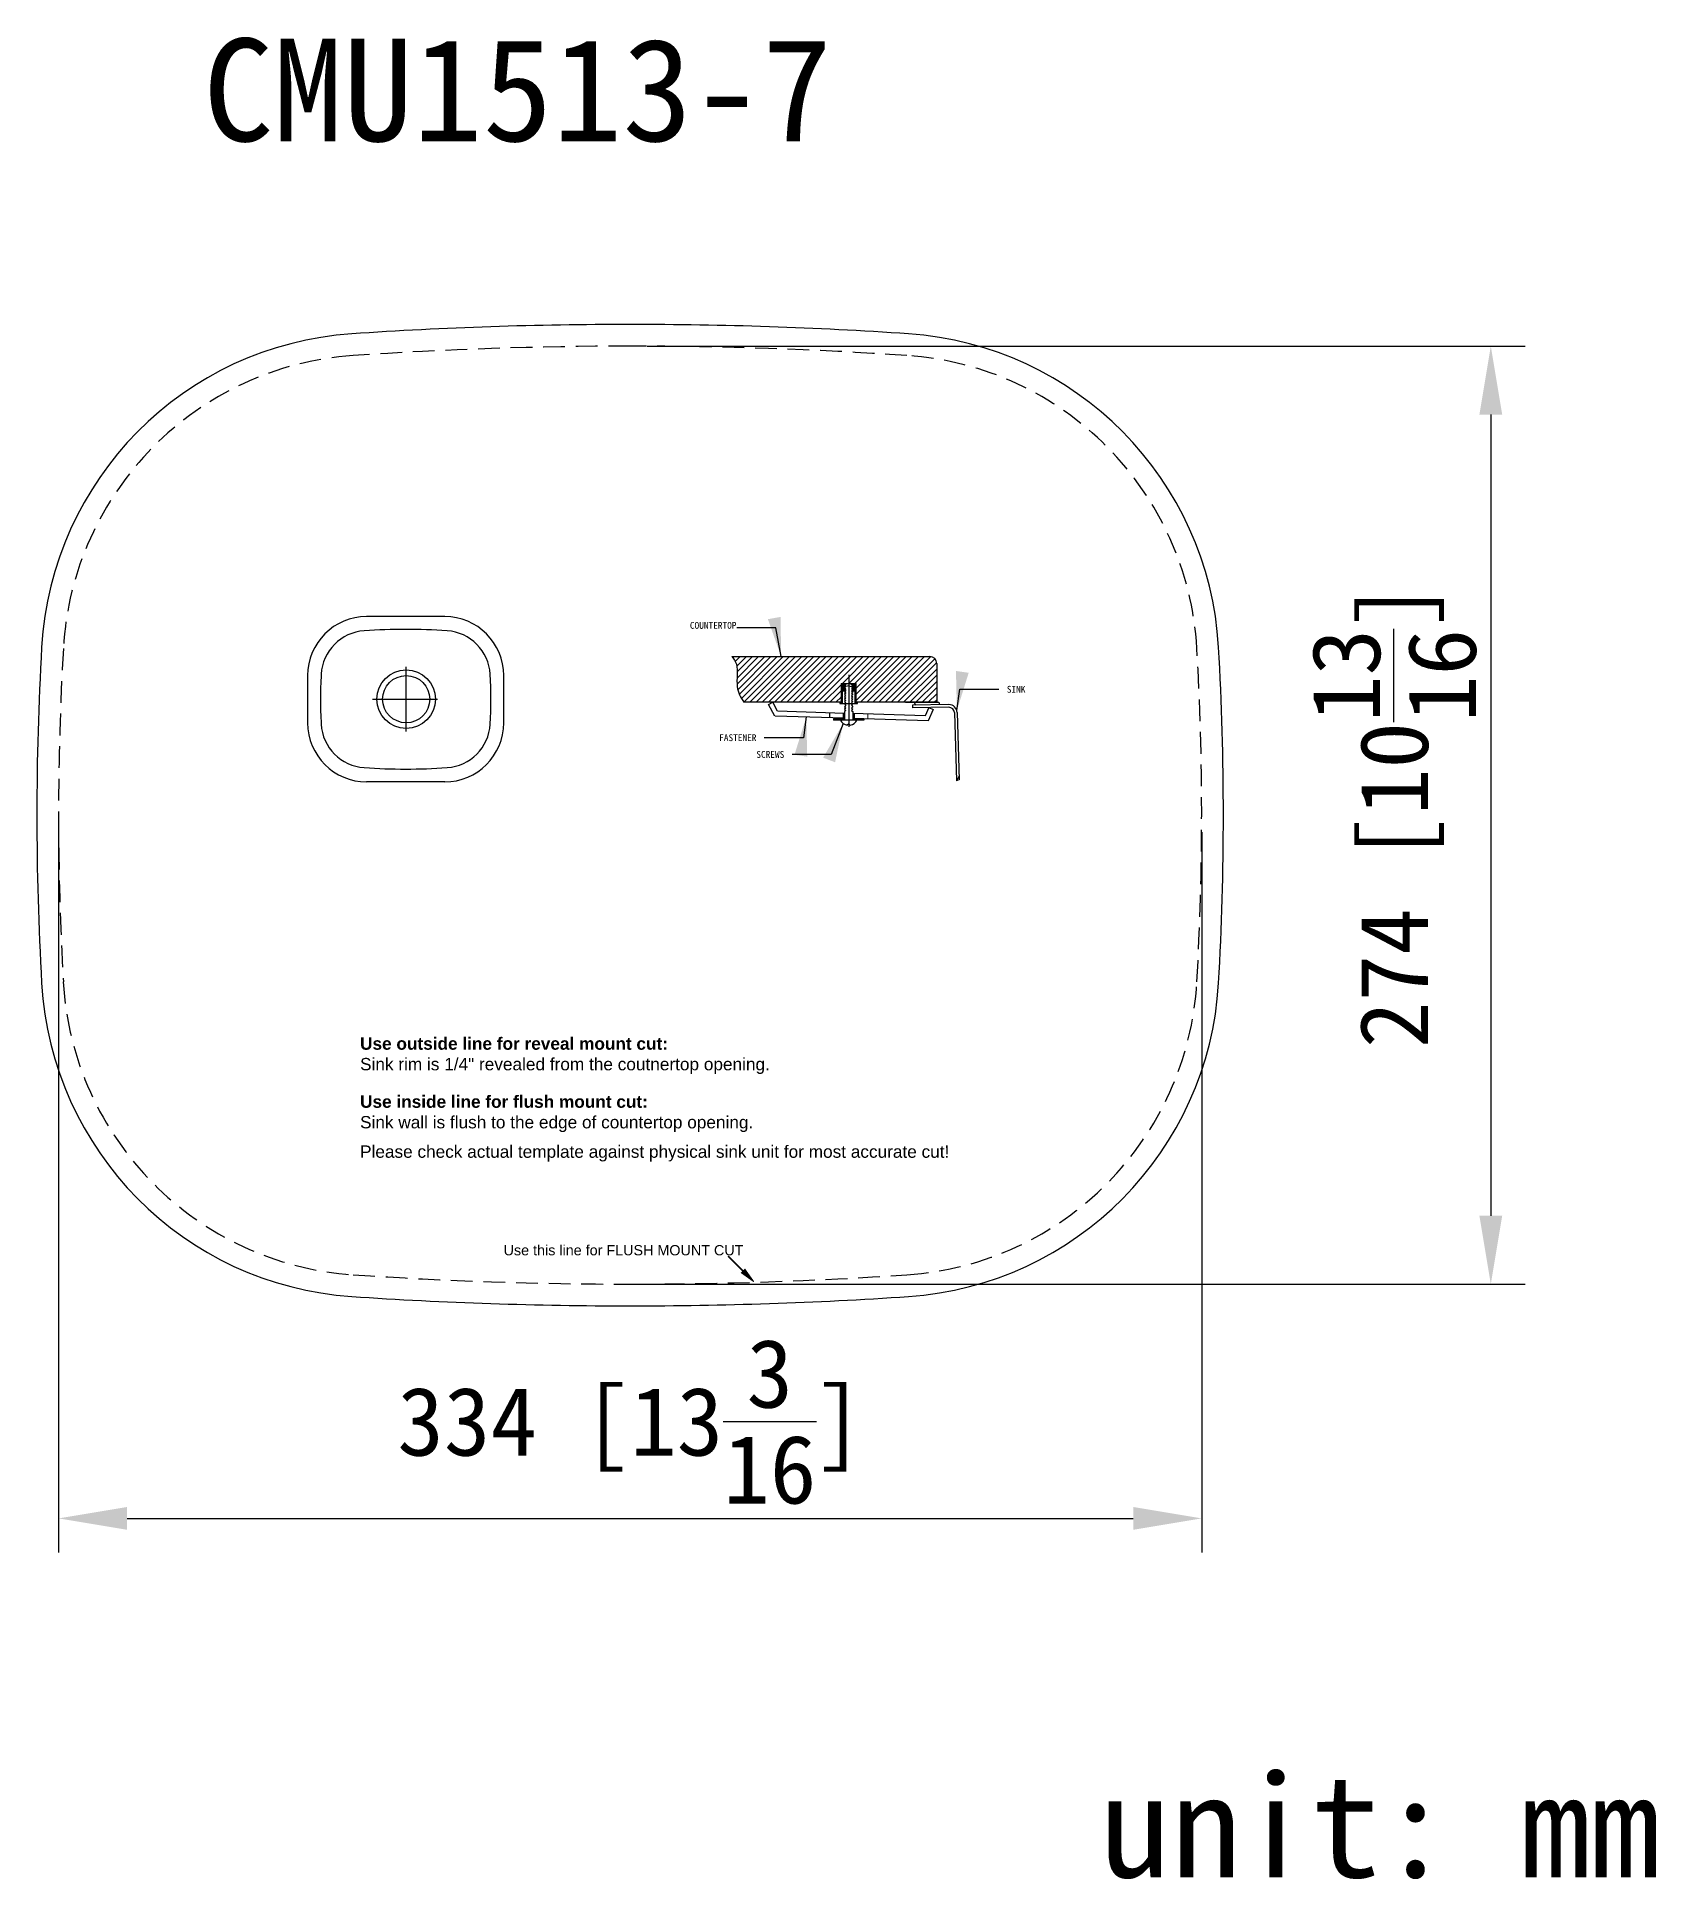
# Model space of a CAD drawing. Extents: x 8870 to 9343, y 840 to 1378.
import ezdxf

# ---------------------------------------------------------------- set-up
doc = ezdxf.new("R2010")
doc.units = 0
doc.header["$LTSCALE"] = 25.4
doc.linetypes.add('CENTER2', pattern=[1.125, 0.75, -0.125, 0.125, -0.125])
doc.linetypes.add('DASHED2', pattern=[0.375, 0.25, -0.125])
doc.layers.get('0').update_dxf_attribs({"color": 5, "linetype": 'CONTINUOUS'})
doc.layers.get('DEFPOINTS').update_dxf_attribs({"linetype": 'CONTINUOUS'})
for name, color, linetype in [('CENTER', 1, 'CENTER2'), ('DESHED', 190, 'DASHED2'), ('DIM', 1, 'CONTINUOUS')]:
    doc.layers.add(name, color=color, linetype=linetype)
doc.dimstyles.new('B', dxfattribs={"dimscale": 7.62, "dimtxt": 1.5, "dimasz": 1.5, "dimexe": 1, "dimexo": 0.3125, "dimgap": 0.3, "dimtad": 1, "dimdec": 1, "dimzin": 0, "dimdsep": 46, "dimtxsty": 'STANDARD', "dimcen": 0.045, "dimadec": 0, "dimazin": 0, "dimtfac": 1, "dimtdec": 4, "dimtofl": 0, "dimtmove": 0, "dimatfit": 2, "dimfxl": 1, "dimtolj": 1, "dimtzin": 0, "dimarcsym": 0})
doc.dimstyles.get("Standard").update_dxf_attribs({"dimtxt": 0.18, "dimasz": 0.18, "dimexe": 0.18, "dimexo": 0.0625, "dimgap": 0.09, "dimtad": 0, "dimtih": 1, "dimtoh": 1, "dimdec": 4, "dimzin": 0, "dimdsep": 46, "dimtxsty": 'STANDARD', "dimcen": 0.09, "dimadec": 0, "dimazin": 0, "dimtfac": 1, "dimtdec": 4, "dimtofl": 0, "dimtmove": 0, "dimatfit": 3, "dimfxl": 1, "dimtolj": 1, "dimtzin": 0, "dimarcsym": 0})

# ---------------------------------------------------------------- blocks, each defined once
blk = doc.blocks.new('*D87')
at = {"color": 0, "lineweight": -2}
for p, q in [((9048.46, 1287.47), (9304.94, 1287.47)), ((9294.94, 1267.47), (9294.94, 1033.47)), ((9048.46, 1013.47), (9304.94, 1013.47))]:
    blk.add_line(p, q, dxfattribs=at)
at = {"color": 0}
for points in [[(9291.61, 1267.47), (9298.27, 1267.47), (9294.94, 1287.47)], [(9291.61, 1033.47), (9298.27, 1033.47), (9294.94, 1013.47)]]:
    blk.add_solid(points, dxfattribs=at)
at = {"layer": 'DEFPOINTS', "color": 0}
for p in [(9043.46, 1287.47), (9043.46, 1013.47), (9294.94, 1013.47)]:
    blk.add_point(p, dxfattribs=at)
at = {"color": 0, "insert": (9266.61, 1150.47), "char_height": 20, "attachment_point": 5, "rotation": 90}
blk.add_mtext('\\A1;274 [10{\\H1.000000x;\\S13/16;}]', dxfattribs=at)
blk = doc.blocks.new('*D88')
at = {"color": 0, "lineweight": -2}
for p, q in [((8876.46, 1145.47), (8876.46, 935.04)), ((9210.46, 1145.47), (9210.46, 935.04)), ((8896.46, 945.04), (9190.46, 945.04))]:
    blk.add_line(p, q, dxfattribs=at)
at = {"color": 0}
for points in [[(8896.46, 948.37), (8896.46, 941.71), (8876.46, 945.04)], [(9190.46, 948.37), (9190.46, 941.71), (9210.46, 945.04)]]:
    blk.add_solid(points, dxfattribs=at)
at = {"layer": 'DEFPOINTS', "color": 0}
for p in [(8876.46, 1150.47), (9210.46, 1150.47), (9210.46, 945.04)]:
    blk.add_point(p, dxfattribs=at)
at = {"color": 0, "insert": (9043.46, 973.37), "char_height": 20, "attachment_point": 5}
blk.add_mtext('\\A1;334 [13{\\H1.000000x;\\S3/16;}]', dxfattribs=at)

msp = doc.modelspace()

# ---------------------------------------------------------------- hatches: boundary and pattern name
at = {"linetype": 'ByBlock'}
h = msp.add_hatch(dxfattribs=at)
h.set_pattern_fill('ANSI31', color=1, scale=0.4, style=0)
h.set_pattern_definition([(45, (8849.1765, 1169.7154), (-0.8980256, 0.8980256), [])])
edge = h.paths.add_edge_path()
edge.add_spline(control_points=[(9073.14, 1196.8), (9073.78, 1196.14), (9075.35, 1193.76), (9074.02, 1188.27), (9075.72, 1184.86), (9076.72, 1183.47)], knot_values=[168.189031, 168.189031, 168.189031, 168.189031, 240.397049, 404.438544, 531.209788, 531.209788, 531.209788, 531.209788], degree=3, periodic=0)
edge.add_line((9076.72, 1183.47), (9105.12, 1183.47))
edge.add_line((9105.12, 1183.47), (9105.12, 1188.98))
edge.add_line((9105.12, 1188.98), (9109.52, 1188.98))
edge.add_line((9109.52, 1188.98), (9109.52, 1183.47))
edge.add_line((9109.52, 1183.47), (9133.03, 1183.47))
edge.add_line((9133.03, 1183.47), (9133.03, 1194.8))
edge.add_arc((9131.03, 1194.8), 2, 0, 90)
edge.add_line((9131.03, 1196.8), (9073.14, 1196.8))
at = {"layer": 'DESHED', "linetype": 'ByBlock'}
h = msp.add_hatch(dxfattribs=at)
h.set_pattern_fill('ANSI31', color=256, scale=0.08, style=0)
h.set_pattern_definition([(45, (8849.17646, 1169.7154), (-0.17960512, 0.17960512), [])])
h.paths.add_polyline_path([(9109.52, 1188.98), (9108.14, 1188.98), (9108.14, 1188.58), (9109.12, 1188.58), (9109.12, 1183.07), (9109.13, 1183.07), (9109.92, 1183.07), (9109.92, 1183.47), (9109.52, 1183.47)])
h.paths.add_polyline_path([(9106.49, 1188.98), (9105.12, 1188.98), (9105.12, 1183.47), (9104.72, 1183.47), (9104.72, 1183.07), (9105.52, 1183.07), (9105.52, 1188.58), (9106.49, 1188.58)])
h = msp.add_hatch(dxfattribs=at)
h.set_pattern_fill('ANSI31', color=256, scale=0.04, angle=270, style=0)
h.set_pattern_definition([(315, (8849.17646, 1169.7154), (0.08980256, 0.08980256), [])])
h.paths.add_polyline_path([(9106.42, 1187.7), (9106.12, 1187.91), (9106.4, 1188.14), (9106.12, 1188.36), (9106.41, 1188.58), (9105.52, 1188.58), (9105.52, 1186.81), (9106.37, 1186.81), (9106.45, 1186.86), (9106.12, 1187.07), (9106.44, 1187.23), (9106.12, 1187.51)])
h.paths.add_polyline_path([(9109.12, 1188.58), (9108.22, 1188.58), (9108.52, 1188.36), (9108.23, 1188.14), (9108.5, 1187.92), (9108.52, 1187.91), (9108.22, 1187.7), (9108.52, 1187.51), (9108.19, 1187.23), (9108.52, 1187.07), (9108.18, 1186.86), (9108.26, 1186.81), (9109.12, 1186.81)])

# ---------------------------------------------------------------- linework, layer by layer
for p, q in [((8989.28, 1208.49), (8966.48, 1208.49)), ((8949.23, 1191.24), (8949.23, 1177.44)), ((9006.53, 1177.44), (9006.53, 1191.24)), ((8989.28, 1160.19), (8966.48, 1160.19))]:
    msp.add_line(p, q)
at = {"linetype": 'ByBlock'}
for p in [(9105.12, 1188.98), (9109.52, 1183.47)]:
    msp.add_line(p, (9109.52, 1188.98), dxfattribs=at)
at = {"const_width": 0.488}
msp.add_lwpolyline([(9072.12, 1021.67), (9076.43, 1017.36)], dxfattribs=at)
msp.add_lwpolyline([(9076.4, 1017.39, 1.81, 0.301, 0), (9079.59, 1014.19, 0.301, 0.301, 0)], format="xyseb")
for radius in [8.55, 6.9]:
    msp.add_circle((8978.03, 1184.34), radius)
for centre, radius, start, end in [((9043.46, 86.47), 1207.35, 90, 93.86162), ((9043.46, 86.47), 1207.35, 86.13838, 90), ((8968.7, 1193.95), 97.35, 93.8616, 176.7203), ((9118.21, 1193.95), 97.35, 3.2797, 86.1384), ((8966.48, 1191.24), 17.25, 90, 180), ((8989.28, 1191.24), 17.25, 0, 90), ((8966.67, 1190.86), 13.5, 93.8616, 176.7203), ((8977.88, 1024.74), 180, 90, 93.8616), ((8977.88, 1024.74), 180, 86.1384, 90), ((8989.09, 1190.86), 13.5, 3.2797, 86.1384), ((9727.46, 1150.47), 857.35, 176.7203, 180), ((8359.46, 1150.47), 857.35, 356.7203, 3.2797), ((9080.48, 1184.34), 127.5, 176.7203, 180), ((8875.28, 1184.34), 127.5, 356.7203, 3.2797), ((9080.48, 1184.34), 127.5, 180, 183.2797), ((8966.48, 1177.44), 17.25, 180, 270), ((8966.67, 1177.82), 13.5, 183.2797, 266.1384), ((8989.28, 1177.44), 17.25, 270, 0), ((8989.09, 1177.82), 13.5, 273.8616, 356.7203), ((8977.88, 1343.94), 180, 266.1384, 270), ((8977.88, 1343.94), 180, 270, 273.8616), ((9727.46, 1150.47), 857.35, 180, 183.2797), ((8968.7, 1106.99), 97.35, 183.2797, 266.1384), ((9118.21, 1106.99), 97.35, 273.8616, 356.7203), ((9043.46, 2214.47), 1207.35, 266.13838, 270), ((9043.46, 2214.47), 1207.35, 270, 273.86162)]:
    msp.add_arc(centre, radius, start, end)
at = {"layer": 'CENTER'}
for p, q in [((8978, 1174.87), (8978, 1193.81)), ((8968.17, 1184.34), (8987.83, 1184.34))]:
    msp.add_line(p, q, dxfattribs=at)
at = {"layer": 'DESHED', "color": 1, "linetype": 'ByBlock'}
for p, q in [((9105.12, 1188.98), (9106.61, 1188.98)), ((9105.52, 1188.58), (9106.49, 1188.58)), ((9105.52, 1186.81), (9106.37, 1186.81)), ((9106.41, 1188.58), (9106.12, 1188.36)), ((9106.12, 1188.36), (9106.4, 1188.14)), ((9107.32, 1188.27), (9106.12, 1187.91)), ((9106.4, 1188.14), (9106.12, 1187.91)), ((9106.12, 1187.91), (9106.42, 1187.7)), ((9106.42, 1187.7), (9106.12, 1187.51)), ((9106.12, 1187.51), (9106.44, 1187.23)), ((9106.44, 1187.23), (9106.12, 1187.07)), ((9106.12, 1187.07), (9106.45, 1186.86)), ((9106.45, 1186.86), (9106.12, 1186.64)), ((9106.12, 1186.64), (9106.47, 1186.38)), ((9106.47, 1186.38), (9106.12, 1186.16)), ((9106.12, 1186.16), (9106.45, 1185.87)), ((9106.45, 1185.87), (9106.12, 1185.67)), ((9106.12, 1185.67), (9106.44, 1185.33)), ((9106.44, 1185.33), (9106.12, 1185.08)), ((9106.12, 1185.08), (9106.45, 1184.65)), ((9106.45, 1184.65), (9106.12, 1184.36)), ((9106.12, 1184.36), (9106.5, 1183.93)), ((9106.49, 1188.58), (9106.49, 1188.98)), ((9106.61, 1188.98), (9109.52, 1188.98)), ((9107.32, 1188.27), (9108.52, 1187.91)), ((9108.14, 1188.58), (9108.14, 1188.98)), ((9108.14, 1188.58), (9109.12, 1188.58)), ((9108.52, 1184.36), (9108.14, 1183.93)), ((9108.52, 1186.64), (9108.17, 1186.38)), ((9108.17, 1186.38), (9108.52, 1186.16)), ((9108.52, 1187.07), (9108.18, 1186.86)), ((9108.18, 1186.86), (9108.52, 1186.64)), ((9108.52, 1186.16), (9108.18, 1185.87)), ((9108.18, 1185.87), (9108.52, 1185.67)), ((9108.52, 1187.51), (9108.19, 1187.23)), ((9108.19, 1187.23), (9108.52, 1187.07)), ((9108.52, 1185.67), (9108.19, 1185.33)), ((9108.19, 1185.33), (9108.52, 1185.08)), ((9108.52, 1185.08), (9108.19, 1184.65)), ((9108.19, 1184.65), (9108.52, 1184.36)), ((9108.22, 1188.58), (9108.52, 1188.36)), ((9108.52, 1187.91), (9108.22, 1187.7)), ((9108.22, 1187.7), (9108.52, 1187.51)), ((9108.52, 1188.36), (9108.23, 1188.14)), ((9108.23, 1188.14), (9108.5, 1187.92)), ((9108.26, 1186.81), (9109.12, 1186.81)), ((9104.72, 1183.47), (9105.12, 1183.47)), ((9104.72, 1183.07), (9105.5, 1183.07)), ((9105.52, 1183.07), (9109.13, 1183.07)), ((9106.5, 1183.93), (9106.12, 1183.69)), ((9106.12, 1183.69), (9106.5, 1183.29)), ((9106.5, 1183.29), (9106.12, 1182.95)), ((9106.12, 1182.95), (9106.5, 1182.58)), ((9106.5, 1182.58), (9106.12, 1182.15)), ((9106.12, 1182.15), (9106.5, 1181.75)), ((9106.5, 1181.75), (9106.12, 1181.4)), ((9106.12, 1181.4), (9106.5, 1181.04)), ((9106.5, 1181.04), (9106.12, 1180.77)), ((9108.14, 1183.93), (9108.52, 1183.69)), ((9108.52, 1183.69), (9108.14, 1183.29)), ((9108.14, 1183.29), (9108.52, 1182.95)), ((9108.52, 1182.95), (9108.14, 1182.58)), ((9108.14, 1182.58), (9108.52, 1182.15)), ((9108.52, 1182.15), (9108.14, 1181.75)), ((9108.14, 1181.75), (9108.52, 1181.4)), ((9108.52, 1181.4), (9108.14, 1181.04)), ((9108.14, 1181.04), (9108.52, 1180.77)), ((9109.13, 1183.07), (9109.92, 1183.07)), ((9109.52, 1183.47), (9109.92, 1183.47))]:
    msp.add_line(p, q, dxfattribs=at)
at = {"layer": 'DESHED', "color": 1, "linetype": 'ByBlock', "lineweight": 0}
for p, q in [((9105.12, 1183.47), (9105.12, 1188.98)), ((9105.52, 1183.07), (9105.52, 1188.58)), ((9109.12, 1188.58), (9109.12, 1183.07)), ((9109.52, 1188.98), (9109.52, 1183.47)), ((9104.72, 1183.07), (9104.72, 1183.47)), ((9109.92, 1183.47), (9109.92, 1183.07))]:
    msp.add_line(p, q, dxfattribs=at)
at = {"layer": 'DESHED', "color": 1}
msp.add_line((9109.52, 1183.49), (9109.92, 1183.47), dxfattribs=at)
at = {"layer": 'DESHED'}
for centre, radius, start, end in [((9043.46, 86.47), 1201, 90, 93.86162), ((9043.46, 86.47), 1201, 86.13838, 90), ((8968.7, 1193.95), 91, 93.8616, 176.7203), ((9118.21, 1193.95), 91, 3.2797, 86.1384), ((9727.46, 1150.47), 851, 176.7203, 180), ((8359.46, 1150.47), 851, 356.7203, 3.2797), ((9727.46, 1150.47), 851, 180, 183.2797), ((8968.7, 1106.99), 91, 183.2797, 266.1384), ((9118.21, 1106.99), 91, 273.8616, 356.7203), ((9043.46, 2214.47), 1201, 266.13838, 270), ((9043.46, 2214.47), 1201, 270, 273.86162)]:
    msp.add_arc(centre, radius, start, end, dxfattribs=at)
at = {"layer": 'DIM', "color": 1, "lineweight": 0}
for p, q in [((9131.03, 1196.8), (9073.14, 1196.8)), ((9133.03, 1183.47), (9133.03, 1194.8)), ((9076.72, 1183.47), (9105.12, 1183.47)), ((9129.63, 1179.49), (9108.92, 1180.12)), ((9108.92, 1178.72), (9130.52, 1178.06)), ((9109.52, 1183.47), (9133.03, 1183.47)), ((9112.92, 1180), (9112.92, 1178.6)), ((9136.58, 1182.78), (9125.97, 1182.62)), ((9125.98, 1181.82), (9136.59, 1181.98)), ((9130.72, 1181.89), (9129.63, 1179.49)), ((9130.52, 1178.06), (9131.99, 1181.31)), ((9131.99, 1181.31), (9130.72, 1181.89)), ((9138.22, 1180.43), (9138.86, 1160.46)), ((9139.64, 1160.75), (9139.02, 1180.46)), ((9138.86, 1160.46), (9139.64, 1160.75))]:
    msp.add_line(p, q, dxfattribs=at)
at = {"layer": 'DIM'}
for p, q in [((9073.14, 1196.8), (9131.03, 1196.8)), ((9133.03, 1194.8), (9133.03, 1183.47)), ((9107.32, 1191.47), (9107.32, 1176.27)), ((9105.12, 1183.47), (9076.72, 1183.47)), ((9083.88, 1182.8), (9085.11, 1183.47)), ((9085.73, 1179.43), (9083.88, 1182.8)), ((9086.57, 1180.81), (9085.11, 1183.47)), ((9106.12, 1178.81), (9085.84, 1179.43)), ((9106.12, 1180.21), (9086.57, 1180.81)), ((9101.72, 1180.35), (9101.72, 1178.94)), ((9106.12, 1178.64), (9102.92, 1178.64)), ((9102.92, 1178.64), (9102.92, 1178.24)), ((9105.72, 1180.22), (9105.72, 1178.82)), ((9105.92, 1178.64), (9105.92, 1178.24)), ((9106.12, 1180.77), (9106.12, 1178.24)), ((9108.52, 1180.77), (9108.52, 1178.24)), ((9129.63, 1179.49), (9108.52, 1180.14)), ((9130.52, 1178.06), (9108.52, 1178.74)), ((9111.72, 1178.64), (9108.52, 1178.64)), ((9108.72, 1178.64), (9108.72, 1178.24)), ((9108.92, 1180.12), (9108.92, 1178.72)), ((9133.03, 1183.47), (9109.52, 1183.47)), ((9111.72, 1178.64), (9111.72, 1178.24)), ((9123.94, 1183.47), (9133.66, 1183.47)), ((9136.58, 1182.78), (9125.97, 1182.62)), ((9125.97, 1182.62), (9125.98, 1181.82)), ((9136.59, 1181.98), (9125.98, 1181.82)), ((9126.46, 1183.47), (9126.84, 1182.63)), ((9130.72, 1181.89), (9129.63, 1179.49)), ((9131.99, 1181.31), (9130.52, 1178.06)), ((9130.72, 1181.89), (9131.99, 1181.31)), ((9133.66, 1183.47), (9133.83, 1182.74)), ((9138.22, 1180.43), (9138.86, 1160.46)), ((9139.02, 1180.46), (9139.64, 1160.75)), ((9111.72, 1178.24), (9102.92, 1178.24)), ((9107.32, 1177.19), (9106.86, 1176.75)), ((9107.32, 1177.19), (9107.77, 1176.75)), ((9139.61, 1161.9), (9138.86, 1160.46))]:
    msp.add_line(p, q, dxfattribs=at)
at = {"layer": 'DIM', "linetype": 'ByBlock'}
msp.add_line((9105.12, 1188.98), (9105.12, 1183.47), dxfattribs=at)
at = {"layer": 'DIM', "color": 1, "lineweight": 0}
for centre, radius, start, end in [((9131.03, 1194.8), 2, 0, 90), ((9136.62, 1180.38), 2.4, 1.8394, 90.8812), ((9136.62, 1180.38), 1.6, 1.8394, 90.8812)]:
    msp.add_arc(centre, radius, start, end, dxfattribs=at)
at = {"layer": 'DIM'}
for centre, radius, start, end in [((9131.03, 1194.8), 2, 0, 90), ((9136.62, 1180.38), 2.4, 1.8394, 90.8812), ((9136.62, 1180.38), 1.6, 1.8394, 90.8812), ((9107.32, 1179.36), 2.65, 205.085, 260.0888), ((9107.32, 1179.36), 2.65, 279.9112, 334.915)]:
    msp.add_arc(centre, radius, start, end, dxfattribs=at)
msp.add_open_spline([(9073.14, 1196.8), (9073.78, 1196.14), (9075.35, 1193.76), (9074.02, 1188.27), (9075.72, 1184.86), (9076.72, 1183.47)], degree=3, knots=[168.189031, 168.189031, 168.189031, 168.189031, 240.397049, 404.438544, 531.209788, 531.209788, 531.209788, 531.209788], dxfattribs=at)
msp.add_open_spline([(9073.14, 1196.8), (9073.78, 1196.14), (9075.35, 1193.76), (9074.02, 1188.27), (9075.72, 1184.86), (9076.72, 1183.47)], degree=3, knots=[168.189031, 168.189031, 168.189031, 168.189031, 240.397049, 404.438544, 531.209788, 531.209788, 531.209788, 531.209788], dxfattribs=at)

# ---------------------------------------------------------------- texts
at = {"attachment_point": 1}
for s, insert, char_height, width in [('CMU1513-7', (8918.76, 1377.35), 30, 139.2813), ('{\\fArial|b1|i0|c0|p34;Use outside line for reveal mount cut:\\fArial|b0|i0|c0|p34;\\PSink rim is 1/4" revealed from the coutnertop opening.}', (8964.55, 1085.54), 3.6, 189.3902), ('{\\fArial|b1|i0|c0|p34;Use inside line for flush mount cut:\\fArial|b0|i0|c0|p34;\\PSink wall is flush to the edge of countertop opening.}', (8964.55, 1068.58), 3.6, 189.3902), ('{\\fArial|b0|i0|c0|p34;Please check actual template against physical sink unit for most accurate cut!}', (8964.55, 1053.98), 3.6, 189.3902), ('unit: mm', (9181.09, 870.14), 30, 258)]:
    msp.add_mtext(s, dxfattribs=dict(at, insert=insert, char_height=char_height, width=width))
at = {"insert": (9076.57, 1021.84), "char_height": 3.24, "attachment_point": 9}
msp.add_mtext('{\\fArial|b0|i0|c0|p34;\\H0.9259x;Use this line for FLUSH MOUNT CUT}', dxfattribs=at)
at = {"layer": 'DIM', "insert": (9074.53, 1204.88), "char_height": 2, "attachment_point": 9}
msp.add_mtext('COUNTERTOP', dxfattribs=at)
at = {"layer": 'DIM', "char_height": 2, "width": 0.4}
for s, insert, attachment_point in [('SINK', (9153.52, 1188.24), 1), ('FASTENER', (9080.37, 1172.06), 9), ('SCREWS', (9088.5, 1167.18), 9)]:
    msp.add_mtext(s, dxfattribs=dict(at, insert=insert, attachment_point=attachment_point))

# ---------------------------------------------------------------- dimensions: what is measured, and where the dimension line sits
dim = msp.add_linear_dim(base=(9294.94, 1013.47), p1=(9043.46, 1287.47), p2=(9043.46, 1013.47), angle=90, dimstyle='STANDARD', override={"dimscale": 8, "dimtxt": 2.5, "dimasz": 2.5, "dimexe": 1.25, "dimexo": 0.625, "dimgap": 0.625, "dimtad": 1, "dimtih": 0, "dimtoh": 0, "dimdec": 1, "dimzin": 8, "dimcen": 2.5, "dimtdec": 1, "dimtofl": 1})
dim.commit()
dim.dimension.update_dxf_attribs({"geometry": '*D87', "text_midpoint": (9266.61, 1150.47)})
dim = msp.add_linear_dim(base=(9210.46, 945.04), p1=(8876.46, 1150.47), p2=(9210.46, 1150.47), dimstyle='STANDARD', override={"dimscale": 8, "dimtxt": 2.5, "dimasz": 2.5, "dimexe": 1.25, "dimexo": 0.625, "dimgap": 0.625, "dimtad": 1, "dimtih": 0, "dimtoh": 0, "dimdec": 1, "dimzin": 8, "dimcen": 2.5, "dimtdec": 1, "dimtofl": 1})
dim.commit()
dim.dimension.update_dxf_attribs({"geometry": '*D88', "text_midpoint": (9043.46, 973.37)})

# ---------------------------------------------------------------- leaders
at = {"layer": 'DIM', "annotation_type": 0, "has_hookline": 1, "hookline_direction": 1}
msp.add_leader([(9087.58, 1196.8), (9086.08, 1205.18), (9074.65, 1205.18)], dimstyle='B', override={"dimgap": 0.3, "dimtad": 0}, dxfattribs=at)
at = {"layer": 'DIM', "annotation_type": 0, "has_hookline": 1}
for points, hookline_direction, text_width in [([(9138.93, 1181.01), (9139.81, 1187.24), (9151.24, 1187.24)], 0, 6.67), ([(9094.94, 1179.15), (9094.08, 1173.06), (9082.65, 1173.06)], 1, 15.33), ([(9105.71, 1177.26), (9102.21, 1168.18), (9090.78, 1168.18)], 1, 12)]:
    msp.add_leader(points, dimstyle='B', override={"dimgap": 0.3, "dimtad": 0}, dxfattribs=dict(at, hookline_direction=hookline_direction, text_width=text_width))

doc.saveas('drawing.dxf')
